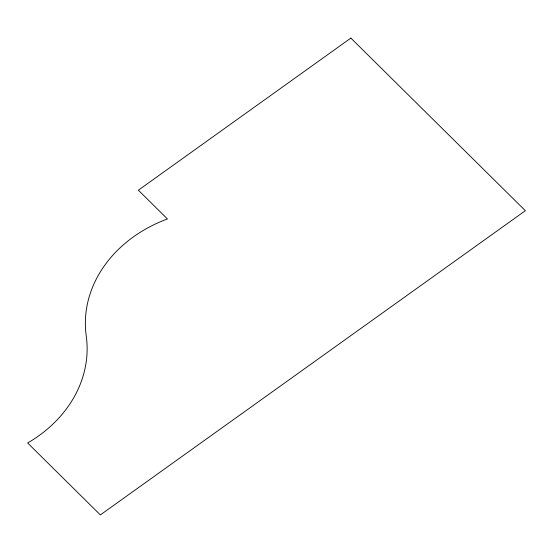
<?xml version="1.0" encoding="UTF-8"?>
<svg xmlns="http://www.w3.org/2000/svg" width="553" height="553" viewBox="0 0 553 553"><rect width="100%" height="100%" fill="white"/><g stroke="black" fill="none" stroke-linecap="round" stroke-linejoin="round"><path stroke-width="0.83" d="M350.858 38.088L138.361 190.197L167.441 218.96A131.759 109.874 -5.5 0 0 86.247 335.989A132.741 110.69 -5.5 0 1 27.65 442.988L100.356 514.912L525.35 210.7L350.858 38.088"/></g></svg>
